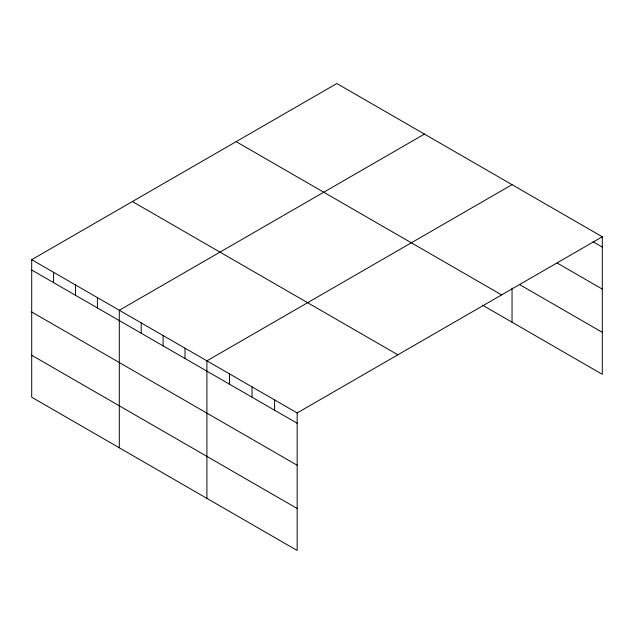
<?xml version="1.0" encoding="UTF-8"?>
<svg xmlns="http://www.w3.org/2000/svg" width="634" height="634" viewBox="0 0 634 634"><rect width="100%" height="100%" fill="white"/><g stroke="black" fill="none" stroke-linecap="round" stroke-linejoin="round"><path stroke-width="0.95" d="M31.7 259.678L297.164 412.948L297.164 550.486L31.7 397.217L31.7 259.678L336.836 83.514L602.3 236.783L602.3 374.322L482.561 305.184M424.439 134.091L119.303 310.256L119.303 447.794M512.042 184.668L206.906 360.841L206.906 498.372M297.164 412.948L602.3 236.783M593.107 241.784L602.3 247.094M557.167 263.023L602.3 289.08M519.563 284.563L602.3 332.335M236.141 141.651L501.605 294.913M132.395 201.549L397.859 354.81M31.7 269.997L297.164 423.258M31.7 311.976L297.164 465.245M31.7 355.238L297.164 508.5M512.042 288.034L512.042 322.207M274.601 399.919L274.601 410.23M252.039 386.891L252.039 397.201M229.476 373.862L229.476 384.18M185.009 348.193L185.009 358.503M163.104 335.544L163.104 345.863M141.208 322.904L141.208 333.215M97.406 297.615L97.406 307.926M75.501 284.967L75.501 295.286M53.605 272.327L53.605 282.637"/></g></svg>
